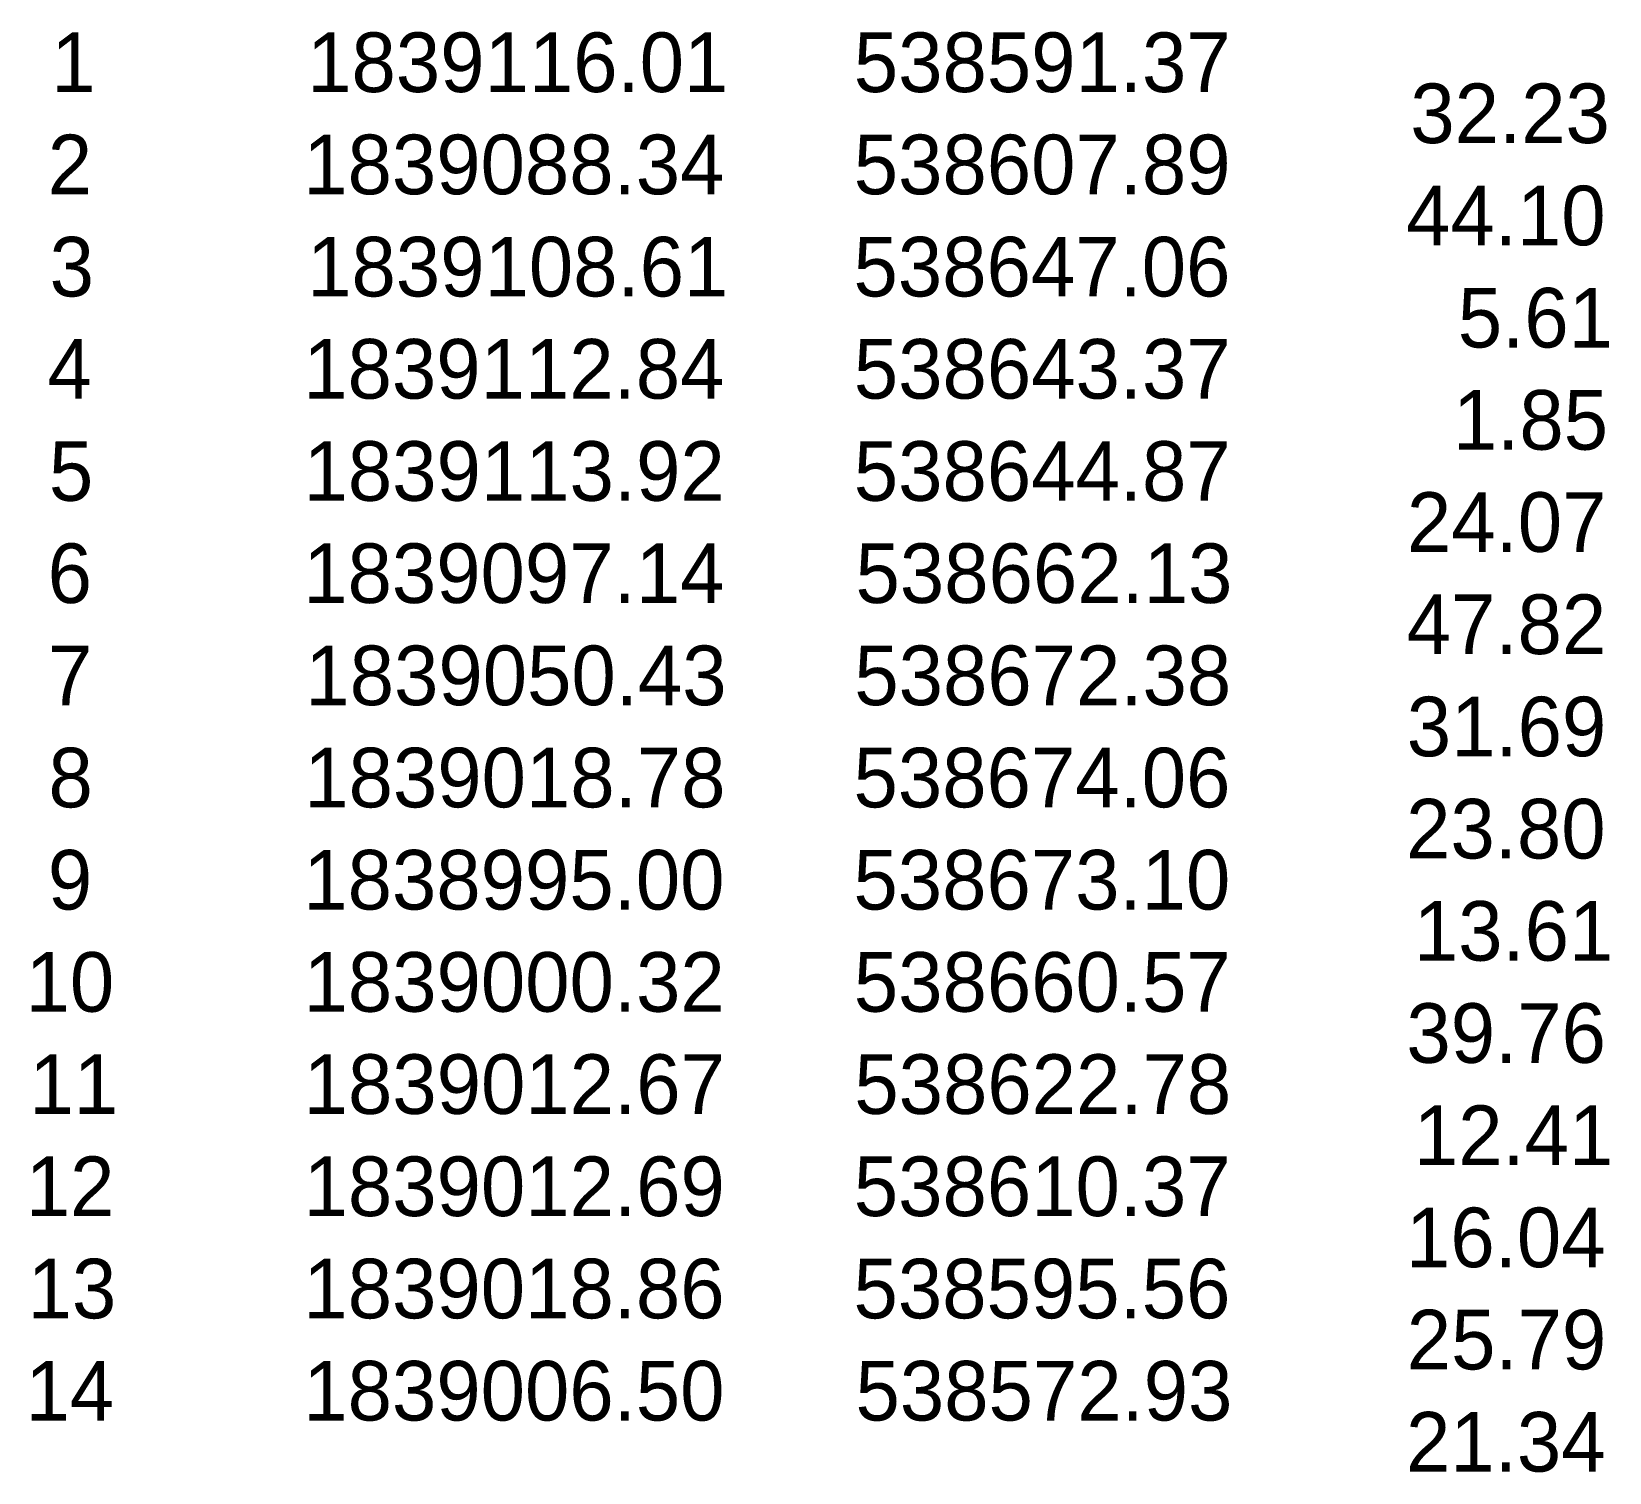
# Model space of a CAD drawing. Extents: x 536249 to 1802154, y 1836986 to 6061020.
# Drawn here: x 1801941 to 1802153.6, y 6060825.5 to 6061019.7 of the extents above.
import ezdxf

# ---------------------------------------------------------------- set-up
doc = ezdxf.new("R2010")
doc.units = 0
doc.layers.add('Level 53', color=7, linetype='Continuous')

msp = doc.modelspace()

# ---------------------------------------------------------------- texts
at = {"layer": 'Level 53'}
for s, height, p in [('1', 8.03, (1801943.66, 6061011.5)), ('1839116.01', 8.033, (1801978.12, 6061011.5)), ('538591.37', 8.033, (1802051.77, 6061011.5)), ('32.23', 8.033, (1802126.75, 6061004.62)), ('2', 8.03, (1801943.18, 6060997.73)), ('1839088.34', 8.033, (1801977.59, 6060997.73)), ('538607.89', 8.033, (1802051.76, 6060997.73)), ('44.10', 8.033, (1802126.18, 6060990.85)), ('3', 8.03, (1801943.43, 6060983.96)), ('1839108.61', 8.033, (1801978.12, 6060983.96)), ('538647.06', 8.033, (1802051.73, 6060983.96)), ('5.61', 8.033, (1802133.15, 6060977.08)), ('4', 8.03, (1801943.14, 6060970.19)), ('1839112.84', 8.033, (1801977.59, 6060970.19)), ('538643.37', 8.033, (1802051.77, 6060970.19)), ('1.85', 8.033, (1802132.48, 6060963.31)), ('5', 8.03, (1801943.33, 6060956.42)), ('1839113.92', 8.033, (1801977.63, 6060956.42)), ('538644.87', 8.033, (1802051.77, 6060956.42)), ('24.07', 8.033, (1802126.29, 6060949.54)), ('6', 8.03, (1801943.16, 6060942.65)), ('1839097.14', 8.033, (1801977.59, 6060942.65)), ('538662.13', 8.033, (1802052, 6060942.65)), ('47.82', 8.033, (1802126.26, 6060935.77)), ('7', 8.03, (1801943.2, 6060928.88)), ('1839050.43', 8.033, (1801977.88, 6060928.88)), ('538672.38', 8.033, (1802051.84, 6060928.88)), ('31.69', 8.033, (1802126.27, 6060921.99)), ('8', 8.03, (1801943.27, 6060915.11)), ('1839018.78', 8.033, (1801977.73, 6060915.11)), ('538674.06', 8.033, (1802051.73, 6060915.11)), ('23.80', 8.033, (1802126.18, 6060908.22)), ('9', 8.03, (1801943.19, 6060901.34)), ('1838995.00', 8.033, (1801977.6, 6060901.34)), ('538673.10', 8.033, (1802051.72, 6060901.34)), ('13.61', 8.033, (1802127.22, 6060894.45)), ('10', 8.033, (1801940.18, 6060887.57)), ('1839000.32', 8.033, (1801977.63, 6060887.57)), ('538660.57', 8.033, (1802051.77, 6060887.57)), ('39.76', 8.033, (1802126.22, 6060880.68)), ('11', 8.033, (1801940.7, 6060873.8)), ('1839012.67', 8.033, (1801977.65, 6060873.8)), ('538622.78', 8.033, (1802051.84, 6060873.8)), ('12.41', 8.033, (1802127.22, 6060866.91)), ('12', 8.033, (1801940.21, 6060860.03)), ('1839012.69', 8.033, (1801977.64, 6060860.03)), ('538610.37', 8.033, (1802051.77, 6060860.03)), ('16.04', 8.033, (1802126.17, 6060853.14)), ('13', 8.033, (1801940.46, 6060846.25)), ('1839018.86', 8.033, (1801977.61, 6060846.25)), ('538595.56', 8.033, (1802051.73, 6060846.25)), ('25.79', 8.033, (1802126.27, 6060839.37)), ('14', 8.033, (1801940.17, 6060832.48)), ('1839006.50', 8.033, (1801977.6, 6060832.48)), ('538572.93', 8.033, (1802052, 6060832.48)), ('21.34', 8.033, (1802126.17, 6060825.6))]:
    msp.add_text(s, height=height, dxfattribs=at).set_placement(p)

doc.saveas('drawing.dxf')
